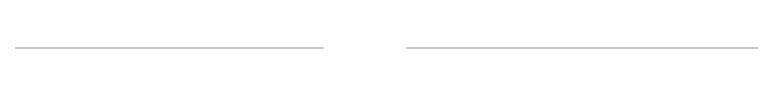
# Model space of a CAD drawing. Header units: millimetres. Extents: x 475159934 to 476245151, y 4620917055 to 4621447368.
# Drawn here: x 475558357 to 475579057, y 4621059194 to 4621059244 of the extents above; entities that cross this region are included whole.
import ezdxf

# ---------------------------------------------------------------- set-up
doc = ezdxf.new("R2010")
doc.units = ezdxf.units.MM
doc.header["$MEASUREMENT"] = 0
doc.layers.add('0_0 Architecture_Pen_No__7', color=7, linetype='Continuous', lineweight=0)
pattern_1 = [(0, (475826095.76, 4621095193.2), (0, 623.5383), [60, -300]), (0, (475826275.76, 4621095504.96), (0, 623.5383), [60, -300]), (60, (475826095.76, 4621095193.2), (-540, 311.7692), [60, -300]), (60, (475826455.76, 4621095193.2), (-540, 311.7692), [60, -300]), (120, (475826155.76, 4621095193.2), (540, 311.7692), [60, -300]), (120, (475826515.76, 4621095193.2), (540, 311.7692), [60, -300]), (0, (475826095.76, 4621095253.19), (0, 120.000005), [0, -120.000005, 0, -180.00001]), (45, (475826155.76, 4621095253.19), (-84.852817, 84.852817), [0, -90.000004, 0, -150.000006])]

msp = doc.modelspace()

# ---------------------------------------------------------------- hatches: boundary and pattern name
at = {"layer": '0_0 Architecture_Pen_No__7', "linetype": 'Continuous', "lineweight": 0}
h = msp.add_hatch(dxfattribs=at)
h.set_pattern_fill('STRUCTURAL_CONCRETE', style=0, pattern_type=2)
h.set_pattern_definition(pattern_1)
h.paths.add_polyline_path([(475558357.203, 4621059243.83), (475566957.179, 4621059243.83), (475566957.179, 4621059194.21), (475558357.203, 4621059194.21)])
h = msp.add_hatch(dxfattribs=at)
h.set_pattern_fill('STRUCTURAL_CONCRETE', style=0, pattern_type=2)
h.set_pattern_definition(pattern_1)
h.paths.add_polyline_path([(475569257.179, 4621059243.83), (475579057.204, 4621059243.83), (475579057.204, 4621059194.21), (475569257.179, 4621059194.21)])

doc.saveas('drawing.dxf')
